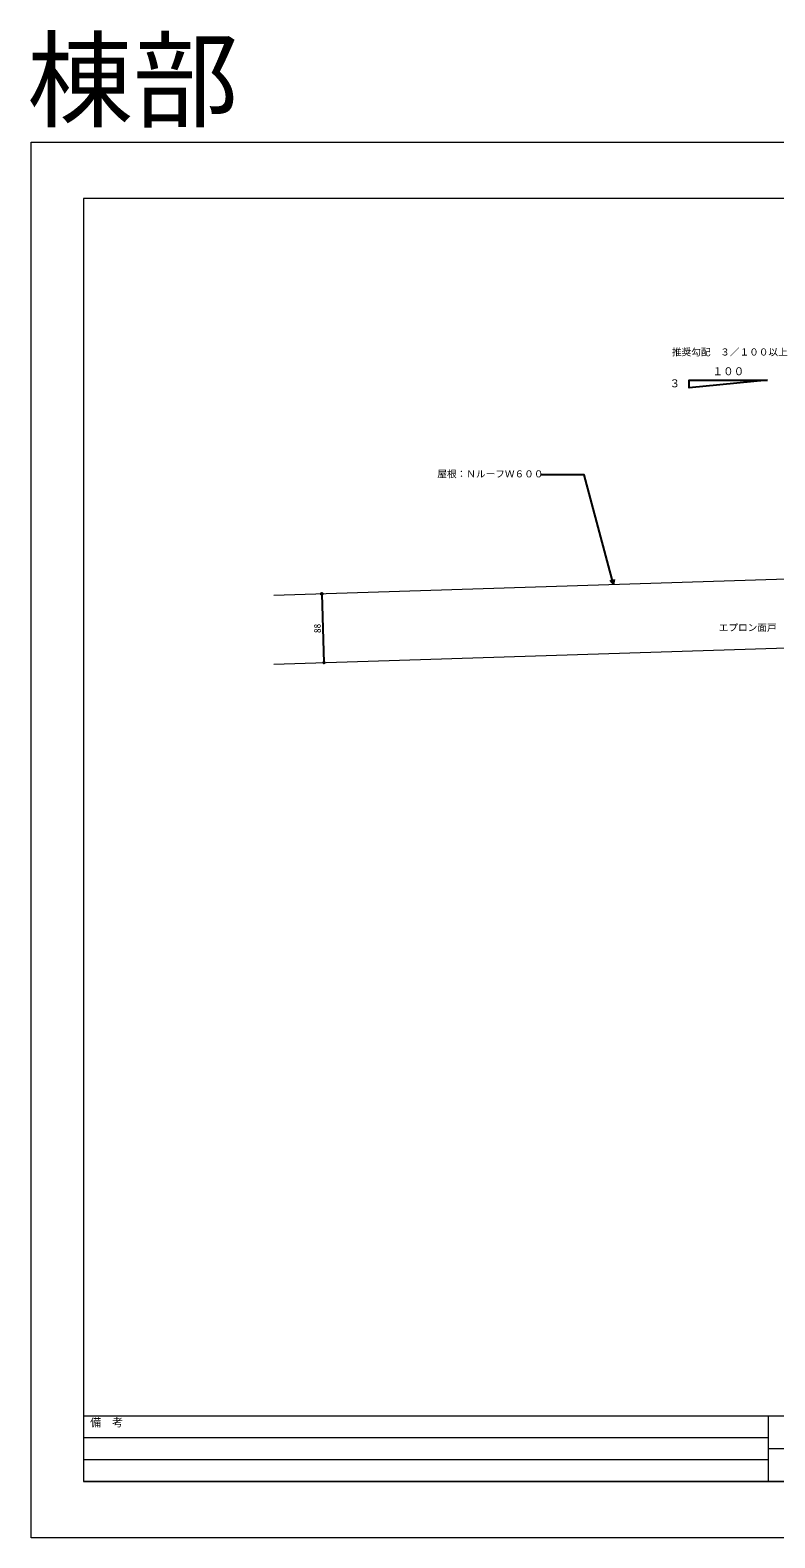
# Model space of a CAD drawing. Units: millimetres, scale not verified. Extents: x -1263 to 1258, y -891 to 1034.
# Drawn here: x -1263 to -312, y -891 to 1034 of the extents above; entities that cross this region are included whole.
import ezdxf
from ezdxf.enums import TextEntityAlignment as Align

# ---------------------------------------------------------------- set-up
doc = ezdxf.new("R2010")
doc.units = ezdxf.units.MM
doc.header["$LTSCALE"] = 3
for name, color, linetype, lineweight in [('0-0_補助1', 4, 'Continuous', 5), ('0-4_寸法線1', 5, 'Continuous', 25), ('0-6_名称1', 5, 'Continuous', 25), ('0-B_屋根1', 6, 'Continuous', 20), ('5-B_枠2', 4, 'Continuous', 5)]:
    doc.layers.add(name, color=color, linetype=linetype, lineweight=lineweight)
doc.layers.add('D-C_補助線1', color=4, linetype='Continuous')
doc.styles.add('Arial', font='')
doc.styles.add('ＭＳ ゴシック', font='')
doc.styles.get('Arial').set_extended_font_data('Arial')
doc.styles.get('ＭＳ ゴシック').set_extended_font_data('MS Gothic')

msp = doc.modelspace()

# ---------------------------------------------------------------- linework, layer by layer
at = {"layer": '0-0_補助1'}
for p, q in [((-1194.647, -735), (1191.647, -735)), ((-320.3, -735), (-320.3, -819)), ((-1194.647, -763), (-320.3, -763)), ((-320.3, -777), (651.647, -777)), ((-1194.647, -791), (-320.3, -791)), ((1191.647, -819), (-1194.647, -819)), ((-1194.647, -819), (1191.647, -819))]:
    msp.add_line(p, q, dxfattribs=at)
msp.add_lwpolyline([(1191.647, -819), (1191.647, 819), (-1194.647, 819), (-1194.647, -819)], dxfattribs=at)
at = {"layer": '0-4_寸法線1'}
msp.add_line((-890.344, 314.42), (-887.516, 226.466), dxfattribs=at)
msp.add_lwpolyline([(-321.22, 587.316), (-421.22, 577.316), (-421.22, 587.316)], close=True, dxfattribs=at)
for centre in [(-890.344, 314.42), (-887.516, 226.466)]:
    msp.add_circle(centre, 1.05, dxfattribs=at)
at = {"layer": '0-6_名称1'}
for q in [(-522.194, 331.42), (-516.399, 332.973)]:
    msp.add_line((-517.743, 326.401), q, dxfattribs=at)
msp.add_lwpolyline([(-517.743, 326.401), (-555.25, 466.378), (-610.787, 466.378)], dxfattribs=at)
at = {"layer": '0-B_屋根1'}
for p, q in [((-951.5, 312.454), (-24.331, 342.266)), ((-951.5, 224.408), (-21.503, 254.312))]:
    msp.add_line(p, q, dxfattribs=at)
at = {"layer": '5-B_枠2'}
msp.add_lwpolyline([(-1261.5, 891), (1258.5, 891), (1258.5, -891), (-1261.5, -891)], close=True, dxfattribs=at)

# ---------------------------------------------------------------- texts
at = {"layer": '0-0_補助1', "style": 'Arial'}
msp.add_text('備\u3000考', height=10.23, dxfattribs=at).set_placement((-1185.974, -751.913), align=Align.BOTTOM_LEFT)
at = {"layer": '0-4_寸法線1', "style": 'ＭＳ ゴシック'}
for s, height, p in [('推奨勾配\u3000３／１００以上', 8.798, (-443.22, 616.016)), ('１００', 9.897, (-391.47, 590.516)), ('３', 9.897, (-446.342, 575.122))]:
    msp.add_text(s, height=height, dxfattribs=at).set_placement(p, align=Align.BOTTOM_LEFT)
msp.add_text('88', height=8.798, rotation=91.842, dxfattribs=at).set_placement((-888.737, 264.446), align=Align.BOTTOM_LEFT)
at = {"layer": '0-6_名称1', "style": 'ＭＳ ゴシック'}
for s, p in [('屋根：ＮルーフＷ６００', (-742.787, 460.378)), ('エプロン面戸', (-383.501, 264.185))]:
    msp.add_text(s, height=8.798, dxfattribs=at).set_placement(p, align=Align.BOTTOM_LEFT)
at = {"layer": 'D-C_補助線1', "style": 'ＭＳ ゴシック'}
msp.add_text('棟部', height=98.97, dxfattribs=at).set_placement((-1266.54, 891), align=Align.BOTTOM_LEFT)

doc.saveas('drawing.dxf')
